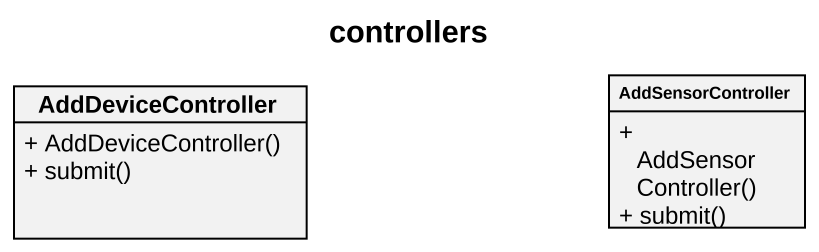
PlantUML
@startuml
title controllers
hide circle
hide empty members
skinparam classAttributeIconSize 0
class AddDeviceController {
  + AddDeviceController()
  + submit()
}
class AddSensorController {
  + AddSensorController()
  + submit()
}
@enduml
